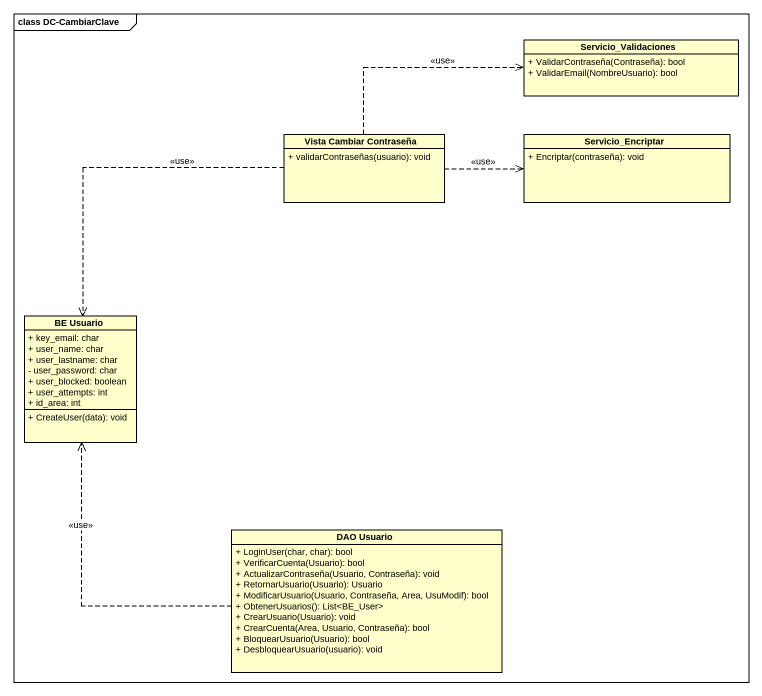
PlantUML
@startuml
mainframe class DC-CambiarClave
hide circle
hide empty members
skinparam classAttributeIconSize 0
class Servicio_Validaciones {
  + ValidarContraseña(Contraseña): bool
  + ValidarEmail(NombreUsuario): bool
}
class "Vista Cambiar Contraseña" as Vista_Cambiar_Contraseña {
  + validarContraseñas(usuario): void
}
class Servicio_Encriptar {
  + Encriptar(contraseña): void
}
class "BE Usuario" as BE_Usuario {
  + key_email: char
  + user_name: char
  + user_lastname: char
  - user_password: char
  + user_blocked: boolean
  + user_attempts: int
  + id_area: int
  + CreateUser(data): void
}
class "DAO Usuario" as DAO_Usuario {
  + LoginUser(char, char): bool
  + VerificarCuenta(Usuario): bool
  + ActualizarContraseña(Usuario, Contraseña): void
  + RetornarUsuario(Usuario): Usuario
  + ModificarUsuario(Usuario, Contraseña, Area, UsuModif): bool
  + ObtenerUsuarios(): List<BE_User>
  + CrearUsuario(Usuario): void
  + CrearCuenta(Area, Usuario, Contraseña): bool
  + BloquearUsuario(Usuario): bool
  + DesbloquearUsuario(usuario): void
}
Vista_Cambiar_Contraseña .right.> Servicio_Validaciones : <<use>>
Vista_Cambiar_Contraseña .right.> Servicio_Encriptar : <<use>>
Vista_Cambiar_Contraseña ..> BE_Usuario : <<use>>
DAO_Usuario .up.> BE_Usuario : <<use>>
@enduml
